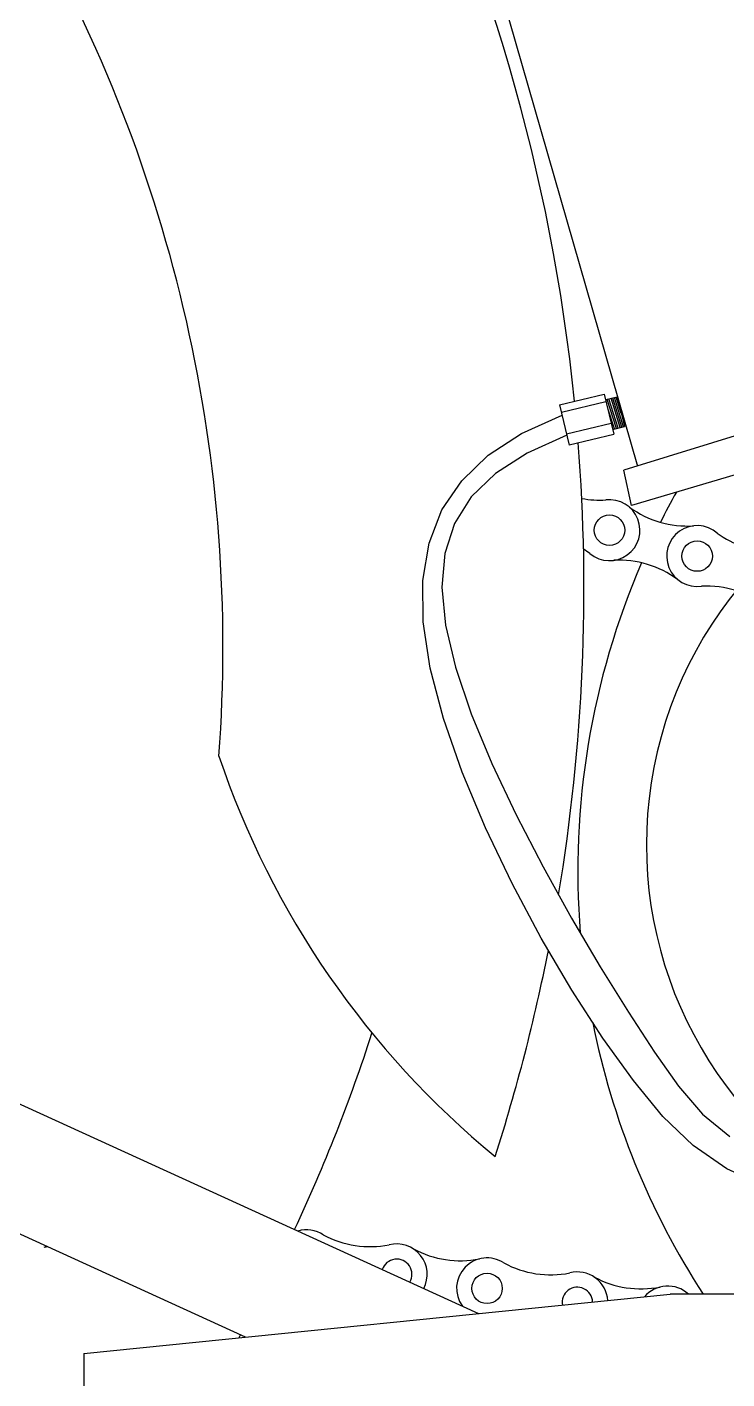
# Model space of a CAD drawing. Header units: millimetres. Extents: x -3204.52 to -3202.33, y 1775.89 to 1776.94.
# Drawn here: x -3203.9238 to -3203.7946, y 1776.0476 to 1776.2973 of the extents above; entities that cross this region are included whole.
import ezdxf

# ---------------------------------------------------------------- set-up
doc = ezdxf.new("R2010")
doc.units = ezdxf.units.MM
doc.header["$LTSCALE"] = 10
doc.layers.add('Veículos', color=2, linetype='Continuous')

msp = doc.modelspace()

# ---------------------------------------------------------------- linework, layer by layer
at = {"layer": 'Veículos'}
for p, q in [((-3203.811044691804, 1776.216119315619), (-3203.850131137811, 1776.352004483083)), ((-3203.687777992262, 1776.254207603621), (-3203.81362044958, 1776.21545927044)), ((-3203.825473424542, 1776.227556258172), (-3203.817258707009, 1776.229527883625)), ((-3203.825138201442, 1776.226159561315), (-3203.81692348391, 1776.228131186769)), ((-3203.817258707009, 1776.229527883625), (-3203.815475929616, 1776.222099995797)), ((-3203.816955546336, 1776.228505466657), (-3203.814831153285, 1776.229015345103)), ((-3203.814997248113, 1776.223162050865), (-3203.816683796619, 1776.228521621847)), ((-3203.814677743751, 1776.223238735539), (-3203.816378594056, 1776.228643755267)), ((-3203.814263649279, 1776.223338122912), (-3203.815971657306, 1776.228765888688)), ((-3203.813979878957, 1776.223406231011), (-3203.815666454744, 1776.228765888688)), ((-3203.813660374593, 1776.223482915685), (-3203.815361252181, 1776.228888022108)), ((-3203.814089574837, 1776.225956820019), (-3203.815036520093, 1776.228966054738)), ((-3203.814831153285, 1776.229015345103), (-3203.81351186253, 1776.223518560266)), ((-3203.832479520339, 1776.222239094626), (-3203.825012297888, 1776.225634987985)), ((-3203.825473424542, 1776.227556258172), (-3203.823680769128, 1776.220087213871)), ((-3203.815344078508, 1776.223078807634), (-3203.816480328244, 1776.226689620541)), ((-3203.824178244384, 1776.222159929407), (-3203.815963526852, 1776.224131554861)), ((-3203.815690878026, 1776.222995571813), (-3203.81351186253, 1776.223518560266)), ((-3203.838655669314, 1776.218212132399), (-3203.832479520339, 1776.222239094626)), ((-3203.824126554903, 1776.221944566757), (-3203.831449367673, 1776.218640238783)), ((-3203.823690647148, 1776.220128370343), (-3203.815475929616, 1776.222099995797)), ((-3203.843554331643, 1776.21352066091), (-3203.838655669314, 1776.218212132399)), ((-3203.831449367673, 1776.218640238783), (-3203.837315306163, 1776.214854628263)), ((-3203.812168955829, 1776.208950349211), (-3203.81362044958, 1776.21545927044)), ((-3203.847189094155, 1776.208131239762), (-3203.843554331643, 1776.21352066091)), ((-3203.837315306163, 1776.214854628263), (-3203.841774391381, 1776.21053492327)), ((-3203.841774391381, 1776.21053492327), (-3203.844876644334, 1776.205628311875)), ((-3203.849573543679, 1776.202010428558), (-3203.847189094155, 1776.208131239762)), ((-3203.844876644334, 1776.205628311875), (-3203.846672086031, 1776.200081982153)), ((-3203.850721267045, 1776.195124786902), (-3203.849573543679, 1776.202010428558)), ((-3203.846672086031, 1776.200081982153), (-3203.84721073748, 1776.193843122175)), ((-3203.850645851081, 1776.187440874399), (-3203.850721267045, 1776.195124786902)), ((-3203.84721073748, 1776.193843122175), (-3203.846542619689, 1776.186858920015)), ((-3203.849360882617, 1776.178925250651), (-3203.850645851081, 1776.187440874399)), ((-3203.846542619689, 1776.186858920015), (-3203.844717753666, 1776.179076563743)), ((-3203.846908607529, 1776.169595025139), (-3203.849360882617, 1776.178925250651)), ((-3203.844717753666, 1776.179076563743), (-3203.841812456788, 1776.170494490857)), ((-3204.098965933101, 1776.177830618506), (-3203.840474442765, 1776.059712076379)), ((-3203.841812456788, 1776.170494490857), (-3203.838008231903, 1776.161316136544)), ((-3203.843445907886, 1776.159669506844), (-3203.846908607529, 1776.169595025139)), ((-3203.838008231903, 1776.161316136544), (-3203.833512878228, 1776.151796185413)), ((-3203.839158324804, 1776.149418554624), (-3203.843445907886, 1776.159669506844)), ((-3203.883483920661, 1776.055365399667), (-3204.107209471359, 1776.1575975306)), ((-3203.833512878228, 1776.151796185413), (-3203.82853419498, 1776.142189322076)), ((-3203.834231399397, 1776.139112027335), (-3203.839158324804, 1776.149418554624)), ((-3203.82853419498, 1776.142189322076), (-3203.823279981375, 1776.132750231142)), ((-3203.828850672782, 1776.129019783835), (-3203.834231399397, 1776.139112027335)), ((-3203.823279981375, 1776.132750231142), (-3203.817958036631, 1776.123733597222)), ((-3203.823201686073, 1776.119411682982), (-3203.828850672782, 1776.129019783835)), ((-3203.817958036631, 1776.123733597222), (-3203.812776159965, 1776.115394104926)), ((-3203.817469980388, 1776.110557583632), (-3203.823201686073, 1776.119411682982)), ((-3203.812776159965, 1776.115394104926), (-3203.807942150594, 1776.107986438865)), ((-3203.81184109684, 1776.102727344643), (-3203.817469980388, 1776.110557583632)), ((-3203.807942150594, 1776.107986438865), (-3203.803530659371, 1776.101709111064)), ((-3203.806394935601, 1776.096129591116), (-3203.81184109684, 1776.102727344643)), ((-3203.803530659371, 1776.101709111064), (-3203.799083743703, 1776.096535943212)), ((-3203.800788833063, 1776.090728013123), (-3203.806394935601, 1776.096129591116)), ((-3203.799083743703, 1776.096535943212), (-3203.794010312631, 1776.092384584412)), ((-3203.794574484674, 1776.08642506698), (-3203.800788833063, 1776.090728013123)), ((-3203.78730358588, 1776.083123209003), (-3203.794574484674, 1776.08642506698)), ((-3203.91334233551, 1776.052347811851), (-3203.80504208075, 1776.063292985294)), ((-3203.693766544267, 1776.063292985294), (-3203.80504208075, 1776.063292985294)), ((-3203.91334233551, 1776.052347811851), (-3203.91334233551, 1776.01710421336))]:
    msp.add_line(p, q, dxfattribs=at)
msp.add_lwpolyline([(-3203.746039050472, 1776.228518031995), (-3203.812168955829, 1776.208950349211)], dxfattribs=at)
for centre in [(-3203.816260302856, 1776.204386829316), (-3203.800077244845, 1776.199604125227), (-3203.838868234034, 1776.064356479576)]:
    msp.add_circle(centre, 0.0028125, dxfattribs=at)
for centre, radius, start, end in [((-3204.156971889744, 1776.207509989733), 0.3120000000000001, 148.8350977086505, 322.3134008229127), ((-3204.164684774649, 1776.193625692213), 0.3437118931107891, 5.776148201637743, 26.75504685566432), ((-3204.159925874967, 1776.182766857906), 0.2722995670822105, 355.7633681011066, 29.83229514685641), ((-3204.164684774649, 1776.193625692213), 0.3437118931107891, 350.5230010907059, 4.489060843850329), ((-3203.73468175521, 1776.146281191132), 0.07476250543714658, 97.17579913458441, 236.3132231039656), ((-3203.678628258532, 1776.1414448075), 0.1434866807370063, 150.8237925339993, 153.3284183509853), ((-3203.818030618949, 1776.228219542509), 0.01828125, 259.4589295473194, 273.4324624442048), ((-3203.816260302856, 1776.204386829316), 0.005625000000000001, 230.1710771910768, 96.90012734275207), ((-3203.801847560938, 1776.22343683842), 0.01828125, 234.1358076655034, 273.4324624442048), ((-3203.800077244845, 1776.199604125227), 0.005625000000000001, 48.83720516271929, 278.2339993710875), ((-3203.785664502927, 1776.21865413433), 0.01828125, 234.1358076655034, 268.0699802429463), ((-3203.830701587949, 1776.185345255798), 0.01828125, 53.63874208960512, 58.13016004166661), ((-3203.678628258532, 1776.1414448075), 0.1434866807370063, 156.6302260752216, 184.5740432299805), ((-3203.814518529938, 1776.180562551709), 0.01828125, 53.63874208960512, 92.93539686829853), ((-3203.798335471926, 1776.175779847619), 0.01828125, 72.60090684339511, 92.93539686829853), ((-3203.734002790804, 1776.214558642036), 0.162861313047664, 198.5858966242748, 230.5997089234112), ((-3204.164684774649, 1776.193625692213), 0.3437118931107891, 342.2273420685599, 348.7859503131206), ((-3203.678628258532, 1776.1414448075), 0.1434866807370063, 191.237078529904, 213.0016068705094), ((-3204.156971889744, 1776.207509989733), 0.3120000000000001, 334.9117647388761, 342.0783195782226), ((-3203.877130068677, 1776.092935536916), 0.01828125, 280.3968469079326, 281.0488139506344), ((-3203.872216600444, 1776.06954771814), 0.005625000000000001, 56.45355666915174, 106.4194859107442), ((-3203.860455885472, 1776.090339917634), 0.01828125, 241.7521591719606, 281.0488139506344), ((-3203.91735509123, 1776.053951335283), 0.01828125, 98.2592868287824, 100.551748374732), ((-3203.855542417239, 1776.066952098858), 0.005625000000000001, 332.1542474636522, 104.5164788491851), ((-3203.843781702268, 1776.087744298352), 0.01828125, 241.7521591719606, 281.0488139506344), ((-3203.855542417239, 1776.066952098858), 0.0028125, 328.8557960489624, 162.0278285728675), ((-3203.838868234034, 1776.064356479576), 0.005625000000000001, 56.45355666916259, 215.8609506779143), ((-3203.827107519063, 1776.08514867907), 0.01828125, 241.7521591719606, 281.0488139506344), ((-3203.82219405083, 1776.061760860294), 0.005625000000000001, 3.730351666808215, 104.5164788491851), ((-3203.810433335858, 1776.082553059788), 0.01828125, 241.7521591719606, 281.0488139506344), ((-3203.82219405083, 1776.061760860294), 0.0028125, 1.687207234323659, 189.8545970549552), ((-3203.805519867625, 1776.059165241012), 0.005625000000000001, 47.20770316132845, 139.5873641142389), ((-3204.156971889744, 1776.207509989733), 0.3120000000000001, 330.7894724160708, 330.8983363813017)]:
    msp.add_arc(centre, radius, start, end, dxfattribs=at)

doc.saveas('drawing.dxf')
